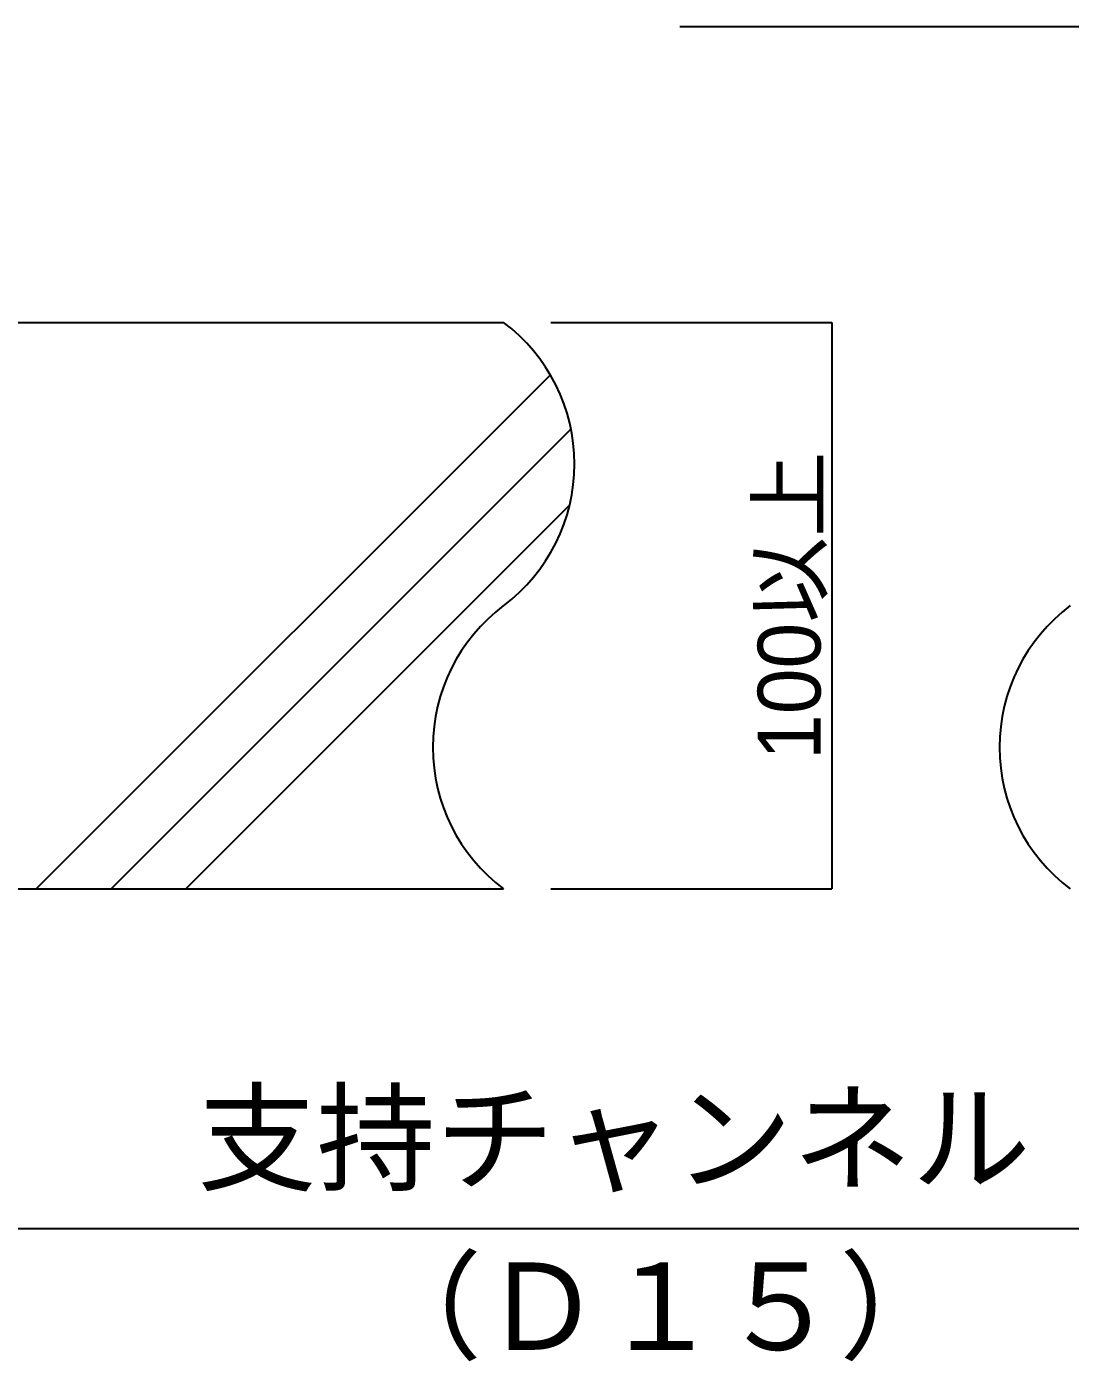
# Model space of a CAD drawing. Extents: x 443 to 1217, y -1921 to -677.
# Drawn here: x 494.58 to 524.47, y -1041.13 to -1002.89 of the extents above; entities that cross this region are included whole.
import ezdxf
from ezdxf.enums import TextEntityAlignment as Align

# ---------------------------------------------------------------- set-up
doc = ezdxf.new("R2010")
doc.units = 0
doc.header["$MEASUREMENT"] = 0
doc.layers.get('0').update_dxf_attribs({"linetype": 'CONTINUOUS'})
doc.layers.add('10', color=7, linetype='CONTINUOUS')
doc.layers.add('9', color=8, linetype='CONTINUOUS')
doc.styles.get("Standard").update_dxf_attribs({"font": 'MS PGothic.ttf'})
doc.styles.add('ｽﾀｲﾙ2', font='MS PGothic.ttf')

msp = doc.modelspace()

# ---------------------------------------------------------------- linework, layer by layer
at = {"color": 7, "linetype": 'Continuous'}
for p, q in [((533.583, -1002.894), (513.282, -1002.894)), ((494.027, -1037.325), (529.006, -1037.325))]:
    msp.add_line(p, q, dxfattribs=at)
at = {"layer": '10', "color": 7, "linetype": 'Continuous'}
for p, q in [((509.59, -1011.367), (517.636, -1011.367)), ((517.636, -1011.367), (517.636, -1027.6)), ((509.59, -1027.6), (517.636, -1027.6))]:
    msp.add_line(p, q, dxfattribs=at)
at = {"layer": '9', "color": 2, "linetype": 'Continuous'}
for p, q in [((489.301, -1011.367), (508.239, -1011.367)), ((489.301, -1027.6), (508.239, -1027.6))]:
    msp.add_line(p, q, dxfattribs=at)
at = {"layer": '9', "linetype": 'Continuous'}
for p, q in [((494.85, -1027.6), (509.578, -1012.871)), ((496.992, -1027.6), (510.168, -1014.424)), ((499.135, -1027.6), (510.128, -1016.606))]:
    msp.add_line(p, q, dxfattribs=at)
at = {"layer": '9', "color": 2, "linetype": 'Continuous'}
for centre, start, end in [((505.195, -1015.425), 306.8699, 53.1301), ((511.282, -1023.541), 126.8699, 233.1301), ((527.515, -1023.541), 126.8699, 233.1301)]:
    msp.add_arc(centre, 5.073, start, end, dxfattribs=at)

# ---------------------------------------------------------------- texts
at = {"layer": '10', "color": 7, "linetype": 'Continuous', "insert": (516.519, -1019.483), "char_height": 1.8, "attachment_point": 5, "rotation": 90}
msp.add_mtext('\\A1;100以上', dxfattribs=at)
at = {"layer": '10', "linetype": 'Continuous', "style": 'ｽﾀｲﾙ2'}
for tag, p in [('支持チャンネル', (499.467, -1036.736)), ('（Ｄ１５）', (504.212, -1041.557))]:
    msp.add_attdef(tag, text='', height=2.5, dxfattribs=at).set_placement(p, align=Align.BOTTOM_LEFT)

doc.saveas('drawing.dxf')
